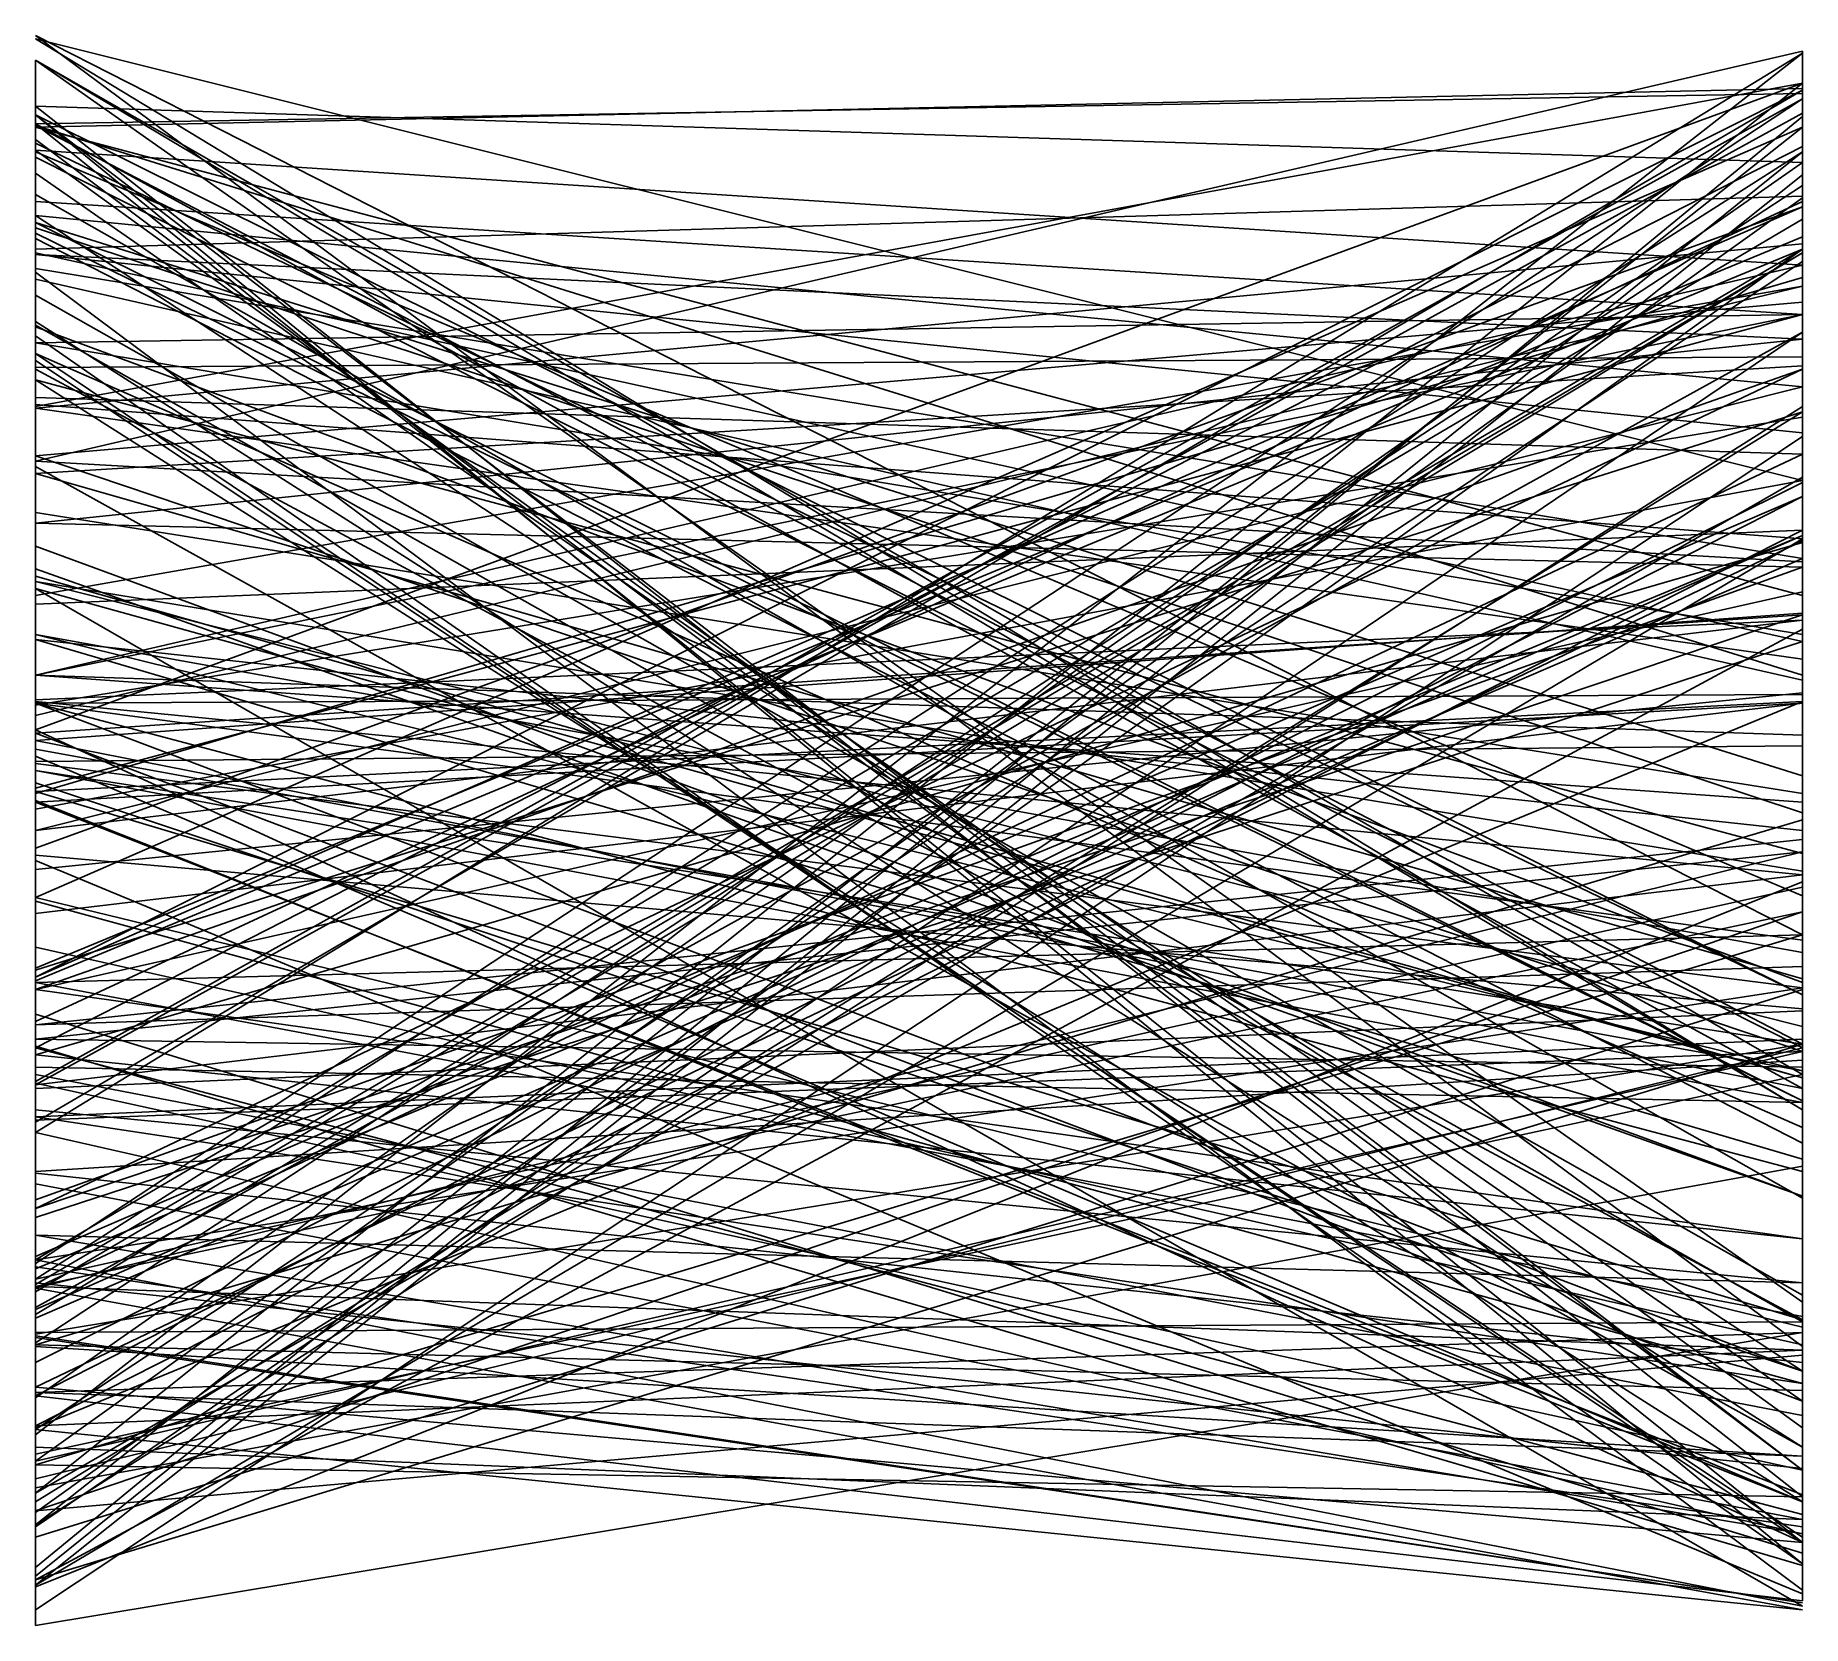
# Model space of a CAD drawing. Extents: x 0 to 1, y 0.05 to 0.95.
import ezdxf

# ---------------------------------------------------------------- set-up
doc = ezdxf.new("R2010")
doc.units = 0
doc.layers.add('Polyline', color=1, linetype='CONTINUOUS')

msp = doc.modelspace()

# ---------------------------------------------------------------- linework, layer by layer
at = {"layer": 'Polyline', "color": 1}
for p, q in [((1, 0.212, 0.216), (0, 0.954, 0.836)), ((0, 0.954, 0.836), (1, 0.445, 0.735)), ((1, 0.702, 0.446), (0, 0.952, 0.779)), ((0, 0.952, 0.779), (1, 0.346, 0.299)), ((0, 0.713, 0.859), (1, 0.945, 0.322)), ((0, 0.162, 0.667), (1, 0.944, 0.454)), ((1, 0.944, 0.454), (0, 0.333, 0.419)), ((1, 0.945, 0.322), (1, 0.552, 0.875)), ((1, 0.366, 0.802), (0, 0.94, 0.851)), ((0, 0.94, 0.851), (0, 0.76, 0.268)), ((1, 0.346, 0.299), (0, 0.94, 0.415)), ((0, 0.94, 0.415), (1, 0.237, 0.11)), ((1, 0.637, 0.116), (1, 0.94, 0.086)), ((1, 0.94, 0.086), (1, 0.512, 0.932)), ((1, 0.318, 0.251), (1, 0.938, 0.367)), ((1, 0.938, 0.367), (1, 0.426, 0.704)), ((1, 0.601, 0.156), (1, 0.933, 0.12)), ((1, 0.933, 0.12), (1, 0.117, 0.373)), ((1, 0.863, 0.846), (1, 0.932, 0.438)), ((1, 0.932, 0.438), (1, 0.639, 0.504)), ((0, 0.561, 0.866), (1, 0.927, 0.103)), ((0, 0.744, 0.752), (1, 0.927, 0.514)), ((1, 0.927, 0.514), (0, 0.129, 0.825)), ((1, 0.924, 0.473), (0, 0.902, 0.55)), ((0, 0.421, 0.468), (1, 0.923, 0.265)), ((1, 0.923, 0.265), (0, 0.339, 0.244)), ((0, 0.904, 0.903), (1, 0.921, 0.295)), ((1, 0.927, 0.103), (1, 0.232, 0.553)), ((1, 0.529, 0.172), (1, 0.924, 0.473)), ((1, 0.921, 0.295), (1, 0.158, 0.647)), ((0, 0.362, 0.159), (1, 0.918, 0.711)), ((1, 0.918, 0.711), (0, 0.259, 0.587)), ((1, 0.882, 0.546), (0, 0.914, 0.864)), ((0, 0.914, 0.864), (1, 0.127, 0.475)), ((1, 0.91, 0.137), (0, 0.36, 0.402)), ((1, 0.582, 0.61), (1, 0.911, 0.916)), ((1, 0.911, 0.916), (1, 0.564, 0.073)), ((1, 0.615, 0.708), (1, 0.91, 0.137)), ((1, 0.089, 0.311), (0, 0.909, 0.849)), ((0, 0.909, 0.849), (0, 0.295, 0.796)), ((1, 0.142, 0.282), (0, 0.909, 0.333)), ((0, 0.909, 0.333), (1, 0.411, 0.075)), ((1, 0.908, 0.681), (0, 0.087, 0.614)), ((0, 0.361, 0.141), (0, 0.904, 0.903)), ((1, 0.358, 0.668), (0, 0.904, 0.078)), ((0, 0.904, 0.078), (1, 0.101, 0.346)), ((0, 0.608, 0.878), (0, 0.904, 0.869)), ((0, 0.904, 0.869), (0, 0.744, 0.752)), ((1, 0.383, 0.305), (0, 0.903, 0.193)), ((0, 0.903, 0.193), (1, 0.592, 0.793)), ((0, 0.466, 0.596), (1, 0.902, 0.271)), ((1, 0.902, 0.271), (0, 0.111, 0.486)), ((0, 0.394, 0.531), (0, 0.902, 0.378)), ((0, 0.902, 0.378), (0, 0.425, 0.085)), ((0, 0.902, 0.55), (1, 0.637, 0.116)), ((1, 0.386, 0.52), (1, 0.908, 0.681)), ((0, 0.382, 0.637), (0, 0.897, 0.443)), ((0, 0.897, 0.443), (0, 0.212, 0.576)), ((0, 0.652, 0.61), (0, 0.895, 0.467)), ((0, 0.895, 0.467), (1, 0.142, 0.291)), ((1, 0.411, 0.713), (0, 0.893, 0.146)), ((0, 0.893, 0.146), (0, 0.129, 0.38)), ((0, 0.276, 0.822), (0, 0.892, 0.957)), ((0, 0.892, 0.957), (0, 0.633, 0.07)), ((0, 0.381, 0.722), (1, 0.891, 0.056)), ((1, 0.891, 0.056), (1, 0.487, 0.832)), ((1, 0.824, 0.051), (0, 0.889, 0.797)), ((0, 0.889, 0.797), (1, 0.166, 0.446)), ((0, 0.082, 0.618), (1, 0.888, 0.825)), ((1, 0.888, 0.825), (0, 0.25, 0.121)), ((1, 0.467, 0.592), (0, 0.888, 0.724)), ((0, 0.888, 0.724), (0, 0.766, 0.175)), ((0, 0.553, 0.885), (0, 0.885, 0.868)), ((0, 0.885, 0.868), (1, 0.381, 0.825)), ((0, 0.183, 0.505), (1, 0.882, 0.546)), ((1, 0.171, 0.819), (1, 0.883, 0.378)), ((1, 0.883, 0.378), (1, 0.414, 0.816)), ((0, 0.876, 0.273), (1, 0.181, 0.575)), ((1, 0.875, 0.551), (0, 0.077, 0.612)), ((0, 0.73, 0.715), (0, 0.874, 0.244)), ((0, 0.874, 0.244), (0, 0.616, 0.319)), ((1, 0.668, 0.683), (1, 0.875, 0.551)), ((1, 0.411, 0.075), (1, 0.874, 0.538)), ((1, 0.874, 0.538), (1, 0.666, 0.106)), ((0, 0.214, 0.18), (1, 0.869, 0.246)), ((1, 0.296, 0.87), (0, 0.864, 0.093)), ((0, 0.864, 0.093), (0, 0.165, 0.287)), ((0, 0.833, 0.167), (1, 0.863, 0.846)), ((0, 0.147, 0.405), (1, 0.862, 0.072)), ((1, 0.796, 0.05), (0, 0.86, 0.715)), ((0, 0.86, 0.715), (0, 0.784, 0.439)), ((1, 0.86, 0.839), (0, 0.396, 0.471)), ((1, 0.869, 0.246), (1, 0.859, 0.076)), ((1, 0.862, 0.072), (1, 0.724, 0.94)), ((1, 0.418, 0.908), (1, 0.86, 0.839)), ((0, 0.6, 0.635), (0, 0.858, 0.518)), ((0, 0.858, 0.518), (0, 0.494, 0.788)), ((0, 0.494, 0.788), (1, 0.857, 0.303)), ((1, 0.857, 0.303), (0, 0.421, 0.468)), ((1, 0.198, 0.819), (0, 0.852, 0.129)), ((0, 0.852, 0.129), (1, 0.755, 0.868)), ((0, 0.261, 0.594), (1, 0.85, 0.55)), ((1, 0.859, 0.076), (1, 0.738, 0.812)), ((1, 0.072, 0.315), (1, 0.859, 0.169)), ((1, 0.859, 0.169), (1, 0.334, 0.574)), ((1, 0.85, 0.55), (1, 0.484, 0.347)), ((1, 0.351, 0.892), (0, 0.848, 0.432)), ((0, 0.848, 0.432), (1, 0.535, 0.518)), ((0, 0.596, 0.347), (0, 0.846, 0.45)), ((0, 0.846, 0.45), (0, 0.525, 0.66)), ((0, 0.167, 0.519), (0, 0.845, 0.149)), ((0, 0.845, 0.149), (1, 0.514, 0.496)), ((0, 0.104, 0.7), (0, 0.845, 0.27)), ((0, 0.845, 0.27), (0, 0.246, 0.147)), ((0, 0.165, 0.287), (0, 0.842, 0.855)), ((0, 0.842, 0.855), (1, 0.351, 0.892)), ((0, 0.426, 0.275), (1, 0.84, 0.666)), ((1, 0.84, 0.666), (1, 0.701, 0.76)), ((1, 0.327, 0.518), (0, 0.839, 0.201)), ((0, 0.839, 0.201), (0, 0.336, 0.235)), ((1, 0.836, 0.072), (0, 0.743, 0.217)), ((0, 0.458, 0.119), (0, 0.833, 0.167)), ((0, 0.419, 0.673), (1, 0.833, 0.836)), ((0, 0.118, 0.289), (1, 0.833, 0.085)), ((1, 0.833, 0.085), (0, 0.247, 0.31)), ((1, 0.611, 0.672), (0, 0.831, 0.403)), ((0, 0.831, 0.403), (0, 0.69, 0.867)), ((0, 0.243, 0.108), (1, 0.831, 0.378)), ((1, 0.831, 0.378), (0, 0.23, 0.766)), ((0, 0.712, 0.328), (0, 0.83, 0.302)), ((0, 0.83, 0.302), (0, 0.561, 0.369)), ((1, 0.729, 0.473), (0, 0.83, 0.944)), ((0, 0.83, 0.944), (1, 0.782, 0.128)), ((1, 0.229, 0.938), (1, 0.836, 0.072)), ((1, 0.833, 0.836), (1, 0.405, 0.198)), ((0, 0.165, 0.783), (1, 0.826, 0.053)), ((0, 0.592, 0.595), (1, 0.824, 0.051)), ((1, 0.658, 0.284), (0, 0.822, 0.166)), ((0, 0.822, 0.166), (0, 0.749, 0.659)), ((0, 0.22, 0.159), (0, 0.82, 0.246)), ((0, 0.82, 0.246), (1, 0.074, 0.814)), ((1, 0.826, 0.053), (1, 0.327, 0.518)), ((0, 0.525, 0.66), (1, 0.817, 0.641)), ((1, 0.589, 0.689), (0, 0.816, 0.508)), ((0, 0.816, 0.508), (0, 0.7, 0.267)), ((0, 0.637, 0.133), (1, 0.812, 0.796)), ((1, 0.812, 0.796), (0, 0.569, 0.413)), ((1, 0.817, 0.641), (1, 0.521, 0.911)), ((1, 0.241, 0.106), (0, 0.807, 0.791)), ((0, 0.807, 0.791), (0, 0.561, 0.208)), ((0, 0.716, 0.178), (1, 0.803, 0.282)), ((1, 0.151, 0.675), (1, 0.807, 0.653)), ((1, 0.807, 0.653), (1, 0.481, 0.393)), ((1, 0.803, 0.282), (1, 0.801, 0.176)), ((1, 0.801, 0.176), (1, 0.558, 0.208)), ((0, 0.578, 0.289), (0, 0.796, 0.879)), ((0, 0.796, 0.879), (0, 0.214, 0.18)), ((0, 0.592, 0.863), (1, 0.796, 0.05)), ((0, 0.528, 0.708), (1, 0.796, 0.204)), ((1, 0.796, 0.204), (0, 0.78, 0.277)), ((0, 0.597, 0.83), (0, 0.792, 0.672)), ((0, 0.792, 0.672), (1, 0.155, 0.625)), ((0, 0.745, 0.514), (0, 0.79, 0.411)), ((0, 0.79, 0.411), (1, 0.226, 0.937)), ((0, 0.388, 0.187), (0, 0.789, 0.829)), ((0, 0.789, 0.829), (1, 0.418, 0.908)), ((0, 0.11, 0.503), (1, 0.786, 0.797)), ((1, 0.786, 0.797), (0, 0.234, 0.183)), ((0, 0.784, 0.439), (1, 0.089, 0.311)), ((0, 0.76, 0.268), (0, 0.782, 0.816)), ((0, 0.782, 0.816), (0, 0.219, 0.791)), ((1, 0.782, 0.128), (0, 0.678, 0.356)), ((0, 0.78, 0.277), (1, 0.615, 0.708)), ((0, 0.633, 0.07), (0, 0.779, 0.402)), ((0, 0.779, 0.402), (0, 0.358, 0.229)), ((1, 0.101, 0.636), (0, 0.774, 0.737)), ((0, 0.774, 0.737), (1, 0.336, 0.219)), ((0, 0.766, 0.175), (1, 0.772, 0.035)), ((1, 0.104, 0.066), (0, 0.77, 0.652)), ((0, 0.77, 0.652), (0, 0.276, 0.822)), ((1, 0.772, 0.035), (1, 0.38, 0.727)), ((0, 0.706, 0.241), (1, 0.767, 0.914)), ((0, 0.446, 0.662), (0, 0.766, 0.581)), ((0, 0.766, 0.581), (0, 0.546, 0.17)), ((0, 0.29, 0.627), (1, 0.765, 0.713)), ((1, 0.765, 0.713), (0, 0.414, 0.774)), ((0, 0.173, 0.61), (0, 0.765, 0.592)), ((0, 0.765, 0.592), (1, 0.227, 0.69)), ((1, 0.767, 0.914), (1, 0.411, 0.713)), ((1, 0.124, 0.196), (0, 0.759, 0.468)), ((0, 0.759, 0.468), (1, 0.491, 0.537)), ((1, 0.755, 0.868), (0, 0.504, 0.327)), ((0, 0.749, 0.659), (1, 0.717, 0.579)), ((1, 0.669, 0.121), (0, 0.745, 0.514)), ((0, 0.111, 0.486), (1, 0.744, 0.517)), ((0, 0.743, 0.217), (1, 0.601, 0.156)), ((0, 0.425, 0.852), (1, 0.741, 0.565)), ((1, 0.741, 0.565), (0, 0.124, 0.31)), ((1, 0.744, 0.517), (1, 0.669, 0.843)), ((1, 0.127, 0.475), (1, 0.742, 0.677)), ((1, 0.742, 0.677), (1, 0.311, 0.911)), ((1, 0.738, 0.812), (0, 0.575, 0.936)), ((0, 0.49, 0.598), (0, 0.738, 0.421)), ((0, 0.738, 0.421), (0, 0.675, 0.393)), ((0, 0.675, 0.393), (0, 0.73, 0.715)), ((0, 0.063, 0.407), (1, 0.727, 0.5)), ((1, 0.426, 0.704), (1, 0.729, 0.473)), ((1, 0.727, 0.5), (1, 0.526, 0.413)), ((1, 0.724, 0.94), (1, 0.314, 0.724)), ((1, 0.717, 0.579), (0, 0.245, 0.712)), ((1, 0.379, 0.765), (0, 0.716, 0.178)), ((1, 0.656, 0.224), (0, 0.713, 0.859)), ((0, 0.7, 0.267), (0, 0.712, 0.328)), ((1, 0.155, 0.625), (0, 0.71, 0.316)), ((0, 0.71, 0.316), (0, 0.458, 0.119)), ((1, 0.42, 0.273), (0, 0.706, 0.241)), ((1, 0.704, 0.606), (0, 0.129, 0.568)), ((0, 0.516, 0.523), (1, 0.702, 0.446)), ((1, 0.701, 0.76), (0, 0.203, 0.432)), ((0, 0.079, 0.705), (0, 0.701, 0.491)), ((0, 0.701, 0.491), (0, 0.476, 0.091)), ((1, 0.592, 0.896), (1, 0.704, 0.606)), ((0, 0.256, 0.433), (0, 0.697, 0.137)), ((0, 0.697, 0.137), (0, 0.462, 0.921)), ((0, 0.184, 0.545), (1, 0.693, 0.271)), ((1, 0.693, 0.271), (0, 0.263, 0.296)), ((0, 0.69, 0.867), (0, 0.151, 0.817)), ((1, 0.525, 0.82), (0, 0.684, 0.383)), ((0, 0.684, 0.383), (0, 0.603, 0.286)), ((1, 0.402, 0.06), (1, 0.686, 0.254)), ((1, 0.686, 0.254), (1, 0.467, 0.592)), ((0, 0.678, 0.356), (1, 0.653, 0.107)), ((0, 0.632, 0.564), (1, 0.674, 0.685)), ((1, 0.674, 0.685), (0, 0.167, 0.777)), ((0, 0.233, 0.615), (1, 0.671, 0.088)), ((1, 0.671, 0.088), (0, 0.256, 0.433)), ((0, 0.077, 0.612), (1, 0.669, 0.121)), ((0, 0.189, 0.924), (1, 0.668, 0.683)), ((0, 0.377, 0.562), (1, 0.667, 0.855)), ((0, 0.31, 0.31), (0, 0.665, 0.31)), ((0, 0.665, 0.31), (1, 0.297, 0.165)), ((0, 0.129, 0.825), (0, 0.664, 0.777)), ((0, 0.664, 0.777), (0, 0.369, 0.216)), ((0, 0.641, 0.782), (0, 0.662, 0.903)), ((0, 0.662, 0.903), (0, 0.171, 0.856)), ((1, 0.669, 0.843), (1, 0.104, 0.066)), ((1, 0.318, 0.4), (1, 0.669, 0.676)), ((1, 0.669, 0.676), (1, 0.212, 0.216)), ((1, 0.667, 0.855), (1, 0.475, 0.654)), ((1, 0.666, 0.106), (1, 0.627, 0.099)), ((1, 0.51, 0.833), (1, 0.665, 0.171)), ((1, 0.665, 0.171), (1, 0.241, 0.106)), ((1, 0.592, 0.793), (1, 0.661, 0.784)), ((1, 0.661, 0.784), (1, 0.223, 0.198)), ((0, 0.228, 0.717), (1, 0.658, 0.284)), ((0, 0.295, 0.796), (1, 0.653, 0.832)), ((1, 0.297, 0.165), (0, 0.652, 0.61)), ((1, 0.487, 0.832), (1, 0.656, 0.224)), ((1, 0.653, 0.832), (1, 0.296, 0.87)), ((1, 0.653, 0.107), (1, 0.212, 0.779)), ((0, 0.23, 0.766), (0, 0.648, 0.165)), ((0, 0.648, 0.165), (1, 0.364, 0.297)), ((0, 0.246, 0.147), (0, 0.648, 0.545)), ((0, 0.648, 0.545), (0, 0.446, 0.662)), ((1, 0.481, 0.393), (0, 0.645, 0.248)), ((0, 0.645, 0.248), (1, 0.393, 0.534)), ((0, 0.577, 0.133), (0, 0.641, 0.782)), ((1, 0.364, 0.297), (0, 0.641, 0.934)), ((0, 0.641, 0.934), (0, 0.561, 0.175)), ((0, 0.438, 0.335), (0, 0.641, 0.821)), ((0, 0.641, 0.821), (1, 0.065, 0.624)), ((1, 0.639, 0.504), (0, 0.414, 0.318)), ((0, 0.129, 0.38), (0, 0.637, 0.133)), ((0, 0.466, 0.388), (0, 0.636, 0.899)), ((0, 0.636, 0.899), (0, 0.243, 0.083)), ((0, 0.561, 0.208), (0, 0.632, 0.564)), ((1, 0.078, 0.274), (1, 0.638, 0.602)), ((1, 0.638, 0.602), (1, 0.52, 0.361)), ((1, 0.627, 0.099), (0, 0.555, 0.256)), ((0, 0.559, 0.257), (1, 0.626, 0.115)), ((1, 0.626, 0.115), (0, 0.29, 0.627)), ((0, 0.504, 0.327), (1, 0.623, 0.6)), ((1, 0.623, 0.6), (0, 0.578, 0.172)), ((0, 0.08, 0.332), (1, 0.618, 0.38)), ((0, 0.616, 0.319), (0, 0.6, 0.635)), ((1, 0.435, 0.539), (0, 0.615, 0.744)), ((0, 0.615, 0.744), (1, 0.368, 0.885)), ((1, 0.504, 0.088), (0, 0.612, 0.068)), ((0, 0.612, 0.068), (1, 0.318, 0.251)), ((0, 0.285, 0.447), (1, 0.611, 0.672)), ((1, 0.618, 0.38), (1, 0.129, 0.644)), ((0, 0.333, 0.093), (0, 0.608, 0.878)), ((0, 0.603, 0.286), (0, 0.561, 0.866)), ((0, 0.521, 0.515), (0, 0.6, 0.078)), ((0, 0.6, 0.078), (0, 0.597, 0.83)), ((0, 0.578, 0.172), (0, 0.598, 0.356)), ((0, 0.598, 0.356), (0, 0.528, 0.708)), ((0, 0.457, 0.559), (0, 0.596, 0.347)), ((1, 0.52, 0.361), (0, 0.592, 0.863)), ((1, 0.558, 0.208), (0, 0.592, 0.595)), ((1, 0.158, 0.647), (1, 0.592, 0.896)), ((0, 0.482, 0.392), (1, 0.582, 0.61)), ((0, 0.576, 0.477), (1, 0.581, 0.441)), ((1, 0.204, 0.358), (1, 0.589, 0.689)), ((1, 0.581, 0.441), (1, 0.42, 0.273)), ((0, 0.414, 0.774), (0, 0.578, 0.289)), ((0, 0.575, 0.936), (0, 0.577, 0.133)), ((0, 0.526, 0.126), (1, 0.577, 0.351)), ((1, 0.577, 0.351), (0, 0.166, 0.472)), ((1, 0.479, 0.838), (0, 0.577, 0.483)), ((0, 0.577, 0.483), (0, 0.288, 0.136)), ((1, 0.442, 0.38), (0, 0.576, 0.477)), ((0, 0.569, 0.413), (0, 0.576, 0.088)), ((0, 0.576, 0.088), (0, 0.167, 0.255)), ((0, 0.457, 0.351), (1, 0.576, 0.258)), ((1, 0.576, 0.258), (0, 0.52, 0.632)), ((1, 0.311, 0.911), (0, 0.576, 0.58)), ((0, 0.576, 0.58), (1, 0.198, 0.819)), ((0, 0.166, 0.472), (0, 0.57, 0.275)), ((0, 0.57, 0.275), (0, 0.362, 0.159)), ((0, 0.561, 0.369), (0, 0.482, 0.392)), ((0, 0.561, 0.175), (1, 0.101, 0.636)), ((1, 0.564, 0.073), (1, 0.374, 0.809)), ((1, 0.181, 0.575), (0, 0.559, 0.257)), ((0, 0.555, 0.256), (1, 0.358, 0.668)), ((0, 0.366, 0.808), (0, 0.553, 0.885)), ((1, 0.552, 0.875), (0, 0.543, 0.545)), ((1, 0.368, 0.885), (0, 0.55, 0.59)), ((0, 0.55, 0.59), (0, 0.173, 0.61)), ((0, 0.546, 0.17), (1, 0.124, 0.196)), ((0, 0.543, 0.545), (0, 0.162, 0.667)), ((0, 0.425, 0.085), (0, 0.542, 0.787)), ((0, 0.542, 0.787), (1, 0.415, 0.699)), ((1, 0.35, 0.713), (0, 0.538, 0.561)), ((0, 0.538, 0.561), (1, 0.383, 0.197)), ((0, 0.398, 0.891), (0, 0.531, 0.513)), ((0, 0.531, 0.513), (1, 0.198, 0.397)), ((1, 0.535, 0.518), (1, 0.442, 0.38)), ((1, 0.227, 0.493), (0, 0.526, 0.126)), ((1, 0.124, 0.6), (0, 0.521, 0.515)), ((0, 0.52, 0.632), (1, 0.128, 0.764)), ((1, 0.521, 0.911), (1, 0.529, 0.172)), ((1, 0.526, 0.413), (1, 0.435, 0.539)), ((1, 0.491, 0.537), (1, 0.525, 0.82)), ((1, 0.427, 0.061), (1, 0.525, 0.135)), ((1, 0.525, 0.135), (1, 0.143, 0.978)), ((0, 0.167, 0.255), (0, 0.516, 0.523)), ((0, 0.213, 0.253), (1, 0.51, 0.833)), ((1, 0.514, 0.496), (1, 0.379, 0.765)), ((1, 0.512, 0.932), (1, 0.499, 0.426)), ((1, 0.484, 0.347), (1, 0.504, 0.088)), ((1, 0.499, 0.426), (0, 0.394, 0.054)), ((0, 0.386, 0.189), (1, 0.492, 0.443)), ((1, 0.492, 0.443), (0, 0.245, 0.876)), ((1, 0.403, 0.528), (0, 0.49, 0.598)), ((0, 0.445, 0.927), (0, 0.487, 0.615)), ((0, 0.487, 0.615), (1, 0.072, 0.315)), ((0, 0.36, 0.402), (1, 0.479, 0.838)), ((0, 0.476, 0.091), (0, 0.411, 0.214)), ((1, 0.475, 0.654), (0, 0.076, 0.356)), ((0, 0.25, 0.121), (1, 0.472, 0.155)), ((1, 0.472, 0.155), (1, 0.078, 0.274)), ((0, 0.208, 0.747), (0, 0.466, 0.596)), ((1, 0.223, 0.198), (0, 0.466, 0.388)), ((0, 0.396, 0.471), (0, 0.464, 0.75)), ((0, 0.464, 0.75), (1, 0.191, 0.663)), ((0, 0.171, 0.856), (0, 0.463, 0.537)), ((0, 0.463, 0.537), (0, 0.275, 0.524)), ((0, 0.462, 0.921), (0, 0.388, 0.187)), ((0, 0.157, 0.737), (0, 0.46, 0.135)), ((0, 0.46, 0.135), (0, 0.304, 0.168)), ((0, 0.119, 0.64), (1, 0.458, 0.332)), ((1, 0.458, 0.332), (0, 0.246, 0.222)), ((0, 0.186, 0.641), (0, 0.457, 0.351)), ((0, 0.259, 0.587), (0, 0.457, 0.559)), ((0, 0.333, 0.419), (0, 0.453, 0.614)), ((0, 0.453, 0.614), (0, 0.377, 0.357)), ((0, 0.263, 0.296), (0, 0.445, 0.927)), ((1, 0.445, 0.178), (0, 0.145, 0.522)), ((1, 0.445, 0.735), (0, 0.418, 0.171)), ((0, 0.076, 0.356), (0, 0.444, 0.56)), ((0, 0.444, 0.56), (0, 0.37, 0.355)), ((1, 0.334, 0.574), (1, 0.445, 0.178)), ((1, 0.213, 0.5), (0, 0.438, 0.335)), ((0, 0.394, 0.054), (1, 0.427, 0.061)), ((0, 0.336, 0.235), (0, 0.426, 0.275)), ((0, 0.203, 0.432), (0, 0.425, 0.852)), ((0, 0.37, 0.355), (0, 0.419, 0.673)), ((0, 0.418, 0.171), (1, 0.229, 0.938)), ((1, 0.415, 0.699), (0, 0.261, 0.594)), ((0, 0.414, 0.318), (1, 0.273, 0.347)), ((1, 0.414, 0.816), (0, 0.104, 0.7)), ((0, 0.411, 0.214), (0, 0.054, 0.644)), ((0, 0.358, 0.229), (1, 0.402, 0.06)), ((0, 0.379, 0.396), (0, 0.4, 0.564)), ((0, 0.4, 0.564), (1, 0.095, 0.055)), ((1, 0.405, 0.198), (1, 0.095, 0.777)), ((1, 0.095, 0.777), (1, 0.403, 0.528)), ((0, 0.167, 0.777), (0, 0.398, 0.891)), ((0, 0.186, 0.361), (0, 0.394, 0.531)), ((1, 0.393, 0.534), (1, 0.142, 0.282)), ((1, 0.37, 0.535), (0, 0.386, 0.189)), ((0, 0.342, 0.384), (1, 0.386, 0.52)), ((1, 0.383, 0.197), (0, 0.08, 0.332)), ((0, 0.219, 0.127), (1, 0.383, 0.305)), ((1, 0.088, 0.711), (0, 0.382, 0.637)), ((1, 0.117, 0.373), (0, 0.381, 0.722)), ((1, 0.381, 0.825), (0, 0.137, 0.433)), ((1, 0.38, 0.727), (1, 0.203, 0.145)), ((0, 0.159, 0.659), (0, 0.379, 0.396)), ((0, 0.34, 0.068), (1, 0.379, 0.253)), ((1, 0.379, 0.253), (0, 0.147, 0.405)), ((1, 0.273, 0.347), (0, 0.377, 0.562)), ((0, 0.377, 0.357), (0, 0.219, 0.127)), ((1, 0.374, 0.809), (0, 0.311, 0.068)), ((0, 0.129, 0.568), (0, 0.37, 0.838)), ((0, 0.37, 0.838), (1, 0.35, 0.713)), ((1, 0.336, 0.219), (1, 0.37, 0.535)), ((0, 0.369, 0.216), (0, 0.183, 0.505)), ((0, 0.151, 0.817), (1, 0.366, 0.802)), ((1, 0.173, 0.282), (0, 0.366, 0.808)), ((1, 0.142, 0.291), (0, 0.361, 0.141)), ((0, 0.234, 0.183), (0, 0.36, 0.583)), ((0, 0.217, 0.024), (0, 0.346, 0.262)), ((0, 0.346, 0.262), (1, 0.248, 0.174)), ((1, 0.191, 0.663), (0, 0.342, 0.384)), ((0, 0.243, 0.083), (0, 0.34, 0.068)), ((0, 0.339, 0.244), (0, 0.296, 0.825)), ((1, 0.106, 0.748), (0, 0.333, 0.093)), ((1, 0.095, 0.055), (1, 0.324, 0.262)), ((1, 0.324, 0.262), (1, 0.147, 0.664)), ((1, 0.314, 0.724), (0, 0.132, 0.288)), ((0, 0.311, 0.068), (0, 0.243, 0.108)), ((1, 0.203, 0.145), (0, 0.31, 0.31)), ((1, 0.147, 0.664), (1, 0.318, 0.4)), ((0, 0.304, 0.168), (1, 0.114, 0.361)), ((0, 0.296, 0.825), (0, 0.208, 0.747)), ((0, 0.288, 0.136), (0, 0.11, 0.503)), ((0, 0.275, 0.524), (0, 0.285, 0.447)), ((1, 0.248, 0.174), (0, 0.275, 0.617)), ((0, 0.275, 0.617), (1, 0.106, 0.748)), ((1, 0.065, 0.624), (0, 0.261, 0.598)), ((0, 0.261, 0.598), (0, 0.157, 0.737)), ((0, 0.087, 0.614), (0, 0.257, 0.916)), ((0, 0.257, 0.916), (1, 0.11, 0.58)), ((1, 0.143, 0.978), (0, 0.248, 0.045)), ((0, 0.248, 0.045), (0, 0.218, 0.072)), ((0, 0.247, 0.31), (0, 0.063, 0.407)), ((0, 0.246, 0.222), (1, 0.21, 0.894)), ((0, 0.245, 0.712), (0, 0.082, 0.618)), ((0, 0.245, 0.876), (1, 0.063, 0.498)), ((1, 0.227, 0.69), (1, 0.247, 0.451)), ((1, 0.247, 0.451), (1, 0.171, 0.819)), ((0, 0.132, 0.288), (0, 0.233, 0.615)), ((1, 0.237, 0.11), (1, 0.088, 0.711)), ((1, 0.232, 0.553), (1, 0.151, 0.675)), ((0, 0.219, 0.791), (0, 0.228, 0.717)), ((1, 0.226, 0.937), (0, 0.22, 0.159)), ((0, 0.054, 0.644), (1, 0.22, 0.063)), ((1, 0.22, 0.063), (0, 0.186, 0.361)), ((1, 0.074, 0.814), (1, 0.227, 0.493)), ((0, 0.218, 0.072), (1, 0.067, 0.836)), ((1, 0.067, 0.836), (0, 0.217, 0.024)), ((1, 0.187, 0.64), (0, 0.213, 0.253)), ((0, 0.212, 0.576), (1, 0.15, 0.49)), ((1, 0.21, 0.894), (0, 0.167, 0.519)), ((1, 0.198, 0.397), (1, 0.213, 0.5)), ((1, 0.212, 0.779), (1, 0.068, 0.55)), ((1, 0.207, 0.598), (0, 0.119, 0.64)), ((1, 0.11, 0.58), (1, 0.207, 0.598)), ((1, 0.129, 0.644), (1, 0.204, 0.358)), ((1, 0.101, 0.346), (0, 0.189, 0.924)), ((1, 0.15, 0.49), (0, 0.186, 0.641)), ((1, 0.068, 0.55), (0, 0.184, 0.545)), ((1, 0.127, 0.433), (1, 0.187, 0.64)), ((1, 0.094, 0.203), (1, 0.173, 0.282)), ((1, 0.063, 0.498), (0, 0.165, 0.783)), ((1, 0.166, 0.446), (1, 0.094, 0.203)), ((0, 0.155, 0.553), (0, 0.159, 0.659)), ((1, 0.114, 0.361), (0, 0.155, 0.553)), ((0, 0.145, 0.522), (1, 0.127, 0.433)), ((0, 0.137, 0.433), (0, 0.118, 0.289)), ((0, 0.124, 0.31), (0, 0.079, 0.705)), ((1, 0.128, 0.764), (1, 0.115, 0.264)), ((1, 0.115, 0.264), (1, 0.124, 0.6))]:
    msp.add_line(p, q, dxfattribs=at)

doc.saveas('drawing.dxf')
